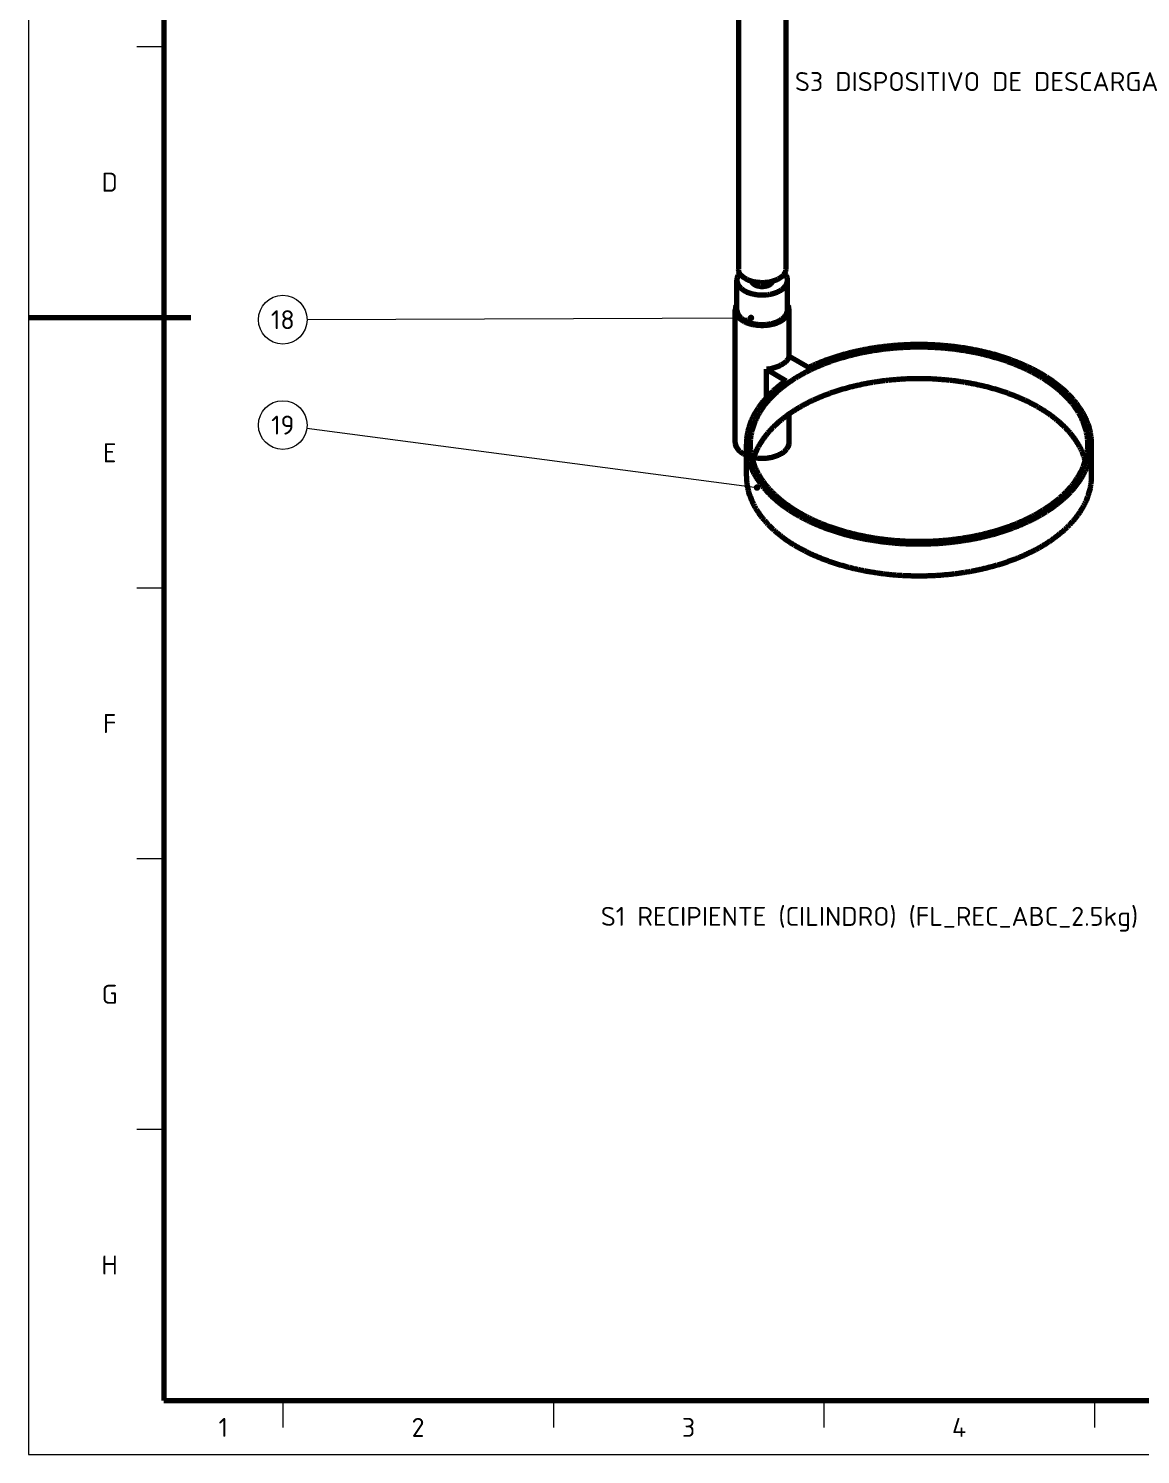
# Model space of a CAD drawing. Header units: millimetres. Extents: x 0 to 594, y 0 to 420.
# Drawn here: x 0 to 205.5, y 0 to 263.4 of the extents above; entities that cross this region are included whole.
import ezdxf
from ezdxf.enums import TextEntityAlignment as Align

# ---------------------------------------------------------------- set-up
doc = ezdxf.new("R2010")
doc.units = ezdxf.units.MM
for name, color, linetype, lineweight in [('01-VISIBLE', 7, 'CONTINUOUS', 70), ('06-TEXTO', 7, 'CONTINUOUS', 25), ('07-RECUADRO', 7, 'CONTINUOUS', 70), ('08-FINA', 5, 'CONTINUOUS', 18)]:
    doc.layers.add(name, color=color, linetype=linetype, lineweight=lineweight)
doc.styles.add('ISO3098', font='isocpeur.ttf')

msp = doc.modelspace()

# ---------------------------------------------------------------- hatches: boundary and pattern name
at = {"layer": '08-FINA'}
h = msp.add_hatch(color=7, dxfattribs=at)
h.dxf.hatch_style = 1
edge = h.paths.add_edge_path()
edge.add_arc((133.53, 209.93), 0.6, 0, 360)
h = msp.add_hatch(color=7, dxfattribs=at)
h.dxf.hatch_style = 1
edge = h.paths.add_edge_path()
edge.add_arc((134.64, 178.59), 0.6, 0, 360)

# ---------------------------------------------------------------- linework, layer by layer
at = {"layer": '01-VISIBLE'}
for p, q in [((131.24, 278.64), (131.24, 218.93)), ((139.94, 278.64), (139.94, 218.93)), ((130.89, 211.42), (130.89, 216.89)), ((140.29, 211.42), (140.29, 216.89)), ((130.62, 186.89), (130.62, 211.42)), ((140.57, 202.75), (140.57, 211.42)), ((140.61, 202.88), (144.25, 200.78)), ((136.37, 200.43), (140.01, 198.33)), ((136.37, 195.18), (136.37, 200.43)), ((140.57, 186.89), (140.57, 192.17)), ((132.69, 180.71), (132.69, 186.59)), ((196.49, 180.71), (196.49, 186.59))]:
    msp.add_line(p, q, dxfattribs=at)
for points in [[(138.67, 217.16), (138.49, 217.06), (138.31, 216.97), (138.13, 216.89), (137.94, 216.82), (137.75, 216.75), (137.55, 216.69), (137.36, 216.64), (137.16, 216.59), (136.97, 216.55), (136.77, 216.52), (136.57, 216.49), (136.37, 216.46), (136.17, 216.44), (135.96, 216.43), (135.76, 216.42), (135.56, 216.42), (135.36, 216.43), (135.16, 216.44), (134.95, 216.45), (134.75, 216.47), (134.55, 216.5), (134.35, 216.53), (134.16, 216.56), (133.96, 216.61), (133.76, 216.66), (133.57, 216.71), (133.38, 216.77), (133.19, 216.84), (133, 216.92), (132.82, 217), (132.64, 217.09), (132.46, 217.19), (132.29, 217.3), (132.12, 217.42), (131.97, 217.55), (131.82, 217.68), (131.68, 217.83), (131.56, 217.99), (131.45, 218.16), (131.37, 218.34), (131.3, 218.54), (131.26, 218.73), (131.24, 218.93)], [(139.94, 218.93), (139.93, 218.73), (139.89, 218.52), (139.81, 218.33), (139.72, 218.14), (139.61, 217.97), (139.48, 217.8), (139.34, 217.65), (139.18, 217.51), (139.02, 217.39), (138.85, 217.27), (138.67, 217.16)], [(131.45, 218.17), (131.32, 218.02), (131.2, 217.85), (131.09, 217.68), (131.01, 217.49), (130.95, 217.3), (130.91, 217.1), (130.89, 216.89)], [(130.89, 216.89), (130.91, 216.69), (130.95, 216.49), (131.01, 216.3), (131.09, 216.11), (131.2, 215.93), (131.32, 215.77), (131.45, 215.61), (131.59, 215.47), (131.75, 215.33), (131.91, 215.21), (132.07, 215.09), (132.25, 214.99), (132.43, 214.89), (132.61, 214.8), (132.79, 214.71), (132.98, 214.64), (133.18, 214.57), (133.37, 214.5), (133.56, 214.45), (133.76, 214.39), (133.96, 214.35), (134.16, 214.31), (134.36, 214.27), (134.56, 214.25), (134.77, 214.22), (134.97, 214.2), (135.17, 214.19), (135.38, 214.18), (135.58, 214.18), (135.78, 214.18), (135.99, 214.19), (136.19, 214.2), (136.4, 214.22), (136.6, 214.24), (136.8, 214.27), (137, 214.3), (137.2, 214.34), (137.4, 214.39), (137.6, 214.44), (137.79, 214.5), (137.99, 214.56), (138.18, 214.63), (138.37, 214.7), (138.56, 214.79), (138.74, 214.88), (138.92, 214.97)], [(133.62, 216.7), (133.71, 216.5), (133.84, 216.34), (134, 216.2), (134.17, 216.08), (134.36, 215.98), (134.55, 215.91), (134.76, 215.84), (134.96, 215.8), (135.17, 215.76), (135.38, 215.74), (135.59, 215.74), (135.8, 215.74), (136.01, 215.76), (136.22, 215.8), (136.42, 215.84), (136.62, 215.9), (136.82, 215.98), (137.01, 216.08)], [(137.01, 216.08), (137.13, 216.15), (137.24, 216.24), (137.34, 216.33), (137.44, 216.44), (137.51, 216.56), (137.56, 216.7)], [(138.92, 214.97), (139.09, 215.08), (139.26, 215.2), (139.43, 215.32), (139.58, 215.46), (139.73, 215.6), (139.86, 215.76), (139.98, 215.93), (140.09, 216.1), (140.18, 216.29), (140.24, 216.49), (140.28, 216.69), (140.29, 216.89)], [(140.29, 216.89), (140.28, 217.1), (140.24, 217.3), (140.18, 217.49), (140.09, 217.68), (139.99, 217.85), (139.87, 218.02), (139.74, 218.17)], [(130.89, 212.36), (130.81, 212.22), (130.75, 212.07), (130.69, 211.91), (130.65, 211.75), (130.63, 211.59), (130.62, 211.42)], [(130.62, 211.42), (130.63, 211.22), (130.67, 211.02), (130.73, 210.83), (130.81, 210.64), (130.9, 210.46), (131.02, 210.3), (131.14, 210.14), (131.28, 209.99), (131.43, 209.85), (131.59, 209.72), (131.75, 209.6), (131.92, 209.49), (132.09, 209.38), (132.27, 209.29), (132.45, 209.2), (132.64, 209.11), (132.82, 209.04), (133.01, 208.97), (133.21, 208.9), (133.4, 208.84), (133.6, 208.79), (133.79, 208.74), (133.99, 208.7), (134.19, 208.67), (134.39, 208.64), (134.59, 208.61), (134.79, 208.59), (134.99, 208.57), (135.2, 208.56), (135.4, 208.55), (135.6, 208.55), (135.8, 208.55), (136.01, 208.56), (136.21, 208.57), (136.41, 208.59), (136.61, 208.61), (136.81, 208.64), (137.01, 208.67), (137.21, 208.71), (137.41, 208.75), (137.61, 208.8), (137.8, 208.85), (138, 208.91), (138.19, 208.97), (138.38, 209.04), (138.57, 209.12), (138.75, 209.2), (138.93, 209.29), (139.11, 209.39)], [(130.89, 211.42), (130.91, 211.22), (130.95, 211.02), (131.01, 210.83), (131.09, 210.64), (131.2, 210.46), (131.32, 210.3), (131.45, 210.14), (131.59, 210), (131.75, 209.86), (131.91, 209.74), (132.07, 209.62), (132.25, 209.52), (132.43, 209.42), (132.61, 209.33), (132.79, 209.24), (132.98, 209.17), (133.18, 209.1), (133.37, 209.03), (133.56, 208.97), (133.76, 208.92), (133.96, 208.88), (134.16, 208.84), (134.36, 208.8), (134.56, 208.77), (134.77, 208.75), (134.97, 208.73), (135.17, 208.72), (135.38, 208.71), (135.58, 208.71), (135.78, 208.71), (135.99, 208.72), (136.19, 208.73), (136.4, 208.75), (136.6, 208.77), (136.8, 208.8), (137, 208.83), (137.2, 208.87), (137.4, 208.92), (137.6, 208.97), (137.79, 209.02), (137.99, 209.09), (138.18, 209.16), (138.37, 209.23), (138.56, 209.32), (138.74, 209.41), (138.92, 209.5)], [(138.92, 209.5), (139.09, 209.61), (139.26, 209.73), (139.43, 209.85), (139.58, 209.99), (139.73, 210.13), (139.86, 210.29), (139.98, 210.45), (140.09, 210.63), (140.18, 210.82), (140.24, 211.01), (140.28, 211.22), (140.29, 211.42)], [(139.11, 209.39), (139.28, 209.5), (139.45, 209.61), (139.61, 209.73), (139.77, 209.86), (139.91, 210), (140.05, 210.14), (140.17, 210.3), (140.29, 210.47), (140.38, 210.65), (140.46, 210.83), (140.52, 211.02), (140.56, 211.22), (140.57, 211.42)], [(140.57, 211.42), (140.56, 211.59), (140.54, 211.75), (140.5, 211.91), (140.44, 212.07), (140.37, 212.22), (140.29, 212.36)], [(133.44, 186.59), (133.44, 186.79), (133.44, 186.99), (133.45, 187.19), (133.47, 187.39), (133.48, 187.59), (133.5, 187.79), (133.53, 187.99), (133.56, 188.19), (133.59, 188.39), (133.63, 188.58), (133.67, 188.78), (133.71, 188.97), (133.76, 189.17), (133.81, 189.36), (133.86, 189.56), (133.92, 189.75), (133.98, 189.94), (134.04, 190.13), (134.11, 190.32), (134.18, 190.51), (134.26, 190.69), (134.33, 190.88), (134.41, 191.06), (134.5, 191.24), (134.58, 191.42), (134.67, 191.6), (134.76, 191.78), (134.86, 191.96), (134.95, 192.14), (135.05, 192.31), (135.15, 192.48), (135.26, 192.65), (135.37, 192.82), (135.47, 192.99), (135.59, 193.16), (135.7, 193.32), (135.82, 193.49), (135.93, 193.65), (136.05, 193.81), (136.18, 193.97), (136.3, 194.12), (136.43, 194.28), (136.55, 194.43), (136.68, 194.59), (136.82, 194.74), (136.95, 194.89), (137.08, 195.04), (137.22, 195.18), (137.36, 195.33), (137.5, 195.47), (137.64, 195.61), (137.78, 195.75), (137.93, 195.89), (138.07, 196.03), (138.22, 196.17), (138.37, 196.3), (138.52, 196.44), (138.67, 196.57), (138.82, 196.7), (138.97, 196.83), (139.13, 196.96), (139.28, 197.08), (139.44, 197.21), (139.6, 197.33), (139.76, 197.45), (139.92, 197.57), (140.08, 197.69), (140.24, 197.81), (140.4, 197.93), (140.57, 198.04), (140.73, 198.16), (140.9, 198.27), (141.06, 198.38), (141.23, 198.49), (141.4, 198.6), (141.57, 198.71), (141.74, 198.82), (141.91, 198.92), (142.08, 199.02), (142.25, 199.13), (142.42, 199.23), (142.6, 199.33), (142.77, 199.43), (142.95, 199.53), (143.12, 199.62), (143.3, 199.72), (143.47, 199.82), (143.65, 199.91), (143.83, 200), (144.01, 200.09), (144.19, 200.18), (144.37, 200.27), (144.55, 200.36), (144.73, 200.45), (144.91, 200.53), (145.09, 200.62), (145.27, 200.7), (145.45, 200.78), (145.64, 200.87), (145.82, 200.95), (146.01, 201.03), (146.19, 201.1), (146.37, 201.18), (146.56, 201.26), (146.75, 201.33), (146.93, 201.41), (147.12, 201.48), (147.3, 201.55), (147.49, 201.63), (147.68, 201.7), (147.87, 201.77), (148.06, 201.83), (148.24, 201.9), (148.43, 201.97), (148.62, 202.03), (148.81, 202.1), (149, 202.16), (149.19, 202.23), (149.38, 202.29), (149.57, 202.35), (149.77, 202.41), (149.96, 202.47), (150.15, 202.53), (150.34, 202.58), (150.53, 202.64), (150.73, 202.7), (150.92, 202.75), (151.11, 202.81), (151.3, 202.86), (151.5, 202.91), (151.69, 202.96), (151.89, 203.01), (152.08, 203.06), (152.27, 203.11), (152.47, 203.16), (152.66, 203.21), (152.86, 203.25), (153.05, 203.3), (153.25, 203.34), (153.45, 203.39), (153.64, 203.43), (153.84, 203.47), (154.03, 203.51), (154.23, 203.55), (154.43, 203.59), (154.62, 203.63), (154.82, 203.67), (155.02, 203.71), (155.21, 203.74), (155.41, 203.78), (155.61, 203.81), (155.81, 203.85), (156, 203.88), (156.2, 203.91), (156.4, 203.94), (156.6, 203.97), (156.8, 204), (156.99, 204.03), (157.19, 204.06), (157.39, 204.09), (157.59, 204.12), (157.79, 204.14), (157.99, 204.17), (158.19, 204.19), (158.39, 204.22), (158.58, 204.24), (158.78, 204.26), (158.98, 204.28), (159.18, 204.3), (159.38, 204.32), (159.58, 204.34), (159.78, 204.36), (159.98, 204.38), (160.18, 204.39), (160.38, 204.41), (160.58, 204.43), (160.78, 204.44), (160.98, 204.45), (161.18, 204.47), (161.38, 204.48), (161.58, 204.49), (161.78, 204.5), (161.98, 204.51), (162.18, 204.52), (162.38, 204.53), (162.58, 204.54), (162.78, 204.54), (162.98, 204.55), (163.18, 204.56), (163.38, 204.56), (163.58, 204.57), (163.78, 204.57), (163.98, 204.57), (164.18, 204.57), (164.38, 204.57), (164.59, 204.58), (164.79, 204.57), (164.99, 204.57), (165.19, 204.57), (165.39, 204.57), (165.59, 204.57), (165.79, 204.56), (165.99, 204.56), (166.19, 204.55), (166.39, 204.54), (166.59, 204.54), (166.79, 204.53), (166.99, 204.52), (167.19, 204.51), (167.39, 204.5), (167.59, 204.49), (167.79, 204.48), (167.99, 204.47), (168.19, 204.45), (168.39, 204.44), (168.59, 204.43), (168.79, 204.41), (168.99, 204.39), (169.19, 204.38), (169.39, 204.36), (169.59, 204.34), (169.79, 204.32), (169.99, 204.3), (170.19, 204.28), (170.39, 204.26), (170.59, 204.24), (170.78, 204.22), (170.98, 204.19), (171.18, 204.17), (171.38, 204.14), (171.58, 204.12), (171.78, 204.09), (171.98, 204.06), (172.18, 204.03), (172.37, 204), (172.57, 203.97), (172.77, 203.94), (172.97, 203.91), (173.17, 203.88), (173.36, 203.85), (173.56, 203.81), (173.76, 203.78), (173.96, 203.74), (174.15, 203.71), (174.35, 203.67), (174.55, 203.63), (174.74, 203.59), (174.94, 203.55), (175.14, 203.51), (175.33, 203.47), (175.53, 203.43), (175.72, 203.39), (175.92, 203.34), (176.12, 203.3), (176.31, 203.25), (176.51, 203.21), (176.7, 203.16), (176.9, 203.11), (177.09, 203.06), (177.28, 203.01), (177.48, 202.96), (177.67, 202.91), (177.87, 202.86), (178.06, 202.81), (178.25, 202.75), (178.44, 202.7), (178.64, 202.64), (178.83, 202.58), (179.02, 202.53), (179.21, 202.47), (179.4, 202.41), (179.6, 202.35), (179.79, 202.29), (179.98, 202.23), (180.17, 202.16), (180.36, 202.1), (180.55, 202.03), (180.74, 201.97), (180.93, 201.9), (181.11, 201.83), (181.3, 201.77), (181.49, 201.7), (181.68, 201.63), (181.87, 201.55), (182.05, 201.48), (182.24, 201.41), (182.42, 201.33), (182.61, 201.26), (182.8, 201.18), (182.98, 201.1), (183.16, 201.03), (183.35, 200.95), (183.53, 200.87), (183.72, 200.78), (183.9, 200.7), (184.08, 200.62), (184.26, 200.53), (184.44, 200.45), (184.62, 200.36), (184.8, 200.27), (184.98, 200.18), (185.16, 200.09), (185.34, 200), (185.52, 199.91), (185.7, 199.82), (185.87, 199.72), (186.05, 199.62), (186.22, 199.53), (186.4, 199.43), (186.57, 199.33), (186.75, 199.23), (186.92, 199.13), (187.09, 199.02), (187.26, 198.92), (187.43, 198.82), (187.6, 198.71), (187.77, 198.6), (187.94, 198.49), (188.11, 198.38), (188.27, 198.27), (188.44, 198.16), (188.6, 198.04), (188.77, 197.93), (188.93, 197.81), (189.09, 197.69), (189.25, 197.57), (189.41, 197.45), (189.57, 197.33), (189.73, 197.21), (189.89, 197.08), (190.04, 196.96), (190.2, 196.83), (190.35, 196.7), (190.5, 196.57), (190.65, 196.44), (190.8, 196.3), (190.95, 196.17), (191.1, 196.03), (191.24, 195.89), (191.39, 195.75), (191.53, 195.61), (191.67, 195.47), (191.81, 195.33), (191.95, 195.18), (192.09, 195.04), (192.22, 194.89), (192.35, 194.74), (192.49, 194.59), (192.62, 194.43), (192.74, 194.28), (192.87, 194.12), (192.99, 193.97), (193.12, 193.81), (193.24, 193.65), (193.35, 193.49), (193.47, 193.32), (193.58, 193.16), (193.7, 192.99), (193.8, 192.82), (193.91, 192.65), (194.02, 192.48), (194.12, 192.31), (194.22, 192.14), (194.31, 191.96), (194.41, 191.78), (194.5, 191.6), (194.59, 191.42), (194.67, 191.24), (194.76, 191.06), (194.84, 190.88), (194.91, 190.69), (194.99, 190.51), (195.06, 190.32), (195.13, 190.13), (195.19, 189.94), (195.25, 189.75), (195.31, 189.56), (195.36, 189.36), (195.41, 189.17), (195.46, 188.97), (195.5, 188.78), (195.54, 188.58), (195.58, 188.39), (195.61, 188.19), (195.64, 187.99), (195.67, 187.79), (195.69, 187.59), (195.7, 187.39), (195.72, 187.19), (195.73, 186.99), (195.73, 186.79), (195.74, 186.59)], [(140.61, 202.88), (140.54, 202.69), (140.46, 202.5), (140.36, 202.32), (140.24, 202.15), (140.11, 201.99), (139.96, 201.84), (139.81, 201.7), (139.65, 201.57), (139.48, 201.45), (139.31, 201.33), (139.13, 201.23), (138.95, 201.13), (138.76, 201.04), (138.57, 200.96), (138.38, 200.88), (138.19, 200.81), (137.99, 200.75), (137.79, 200.69), (137.59, 200.64), (137.39, 200.59), (137.19, 200.55), (136.98, 200.51), (136.78, 200.48), (136.57, 200.45), (136.37, 200.43)], [(196.49, 186.59), (196.48, 186.79), (196.48, 186.99), (196.47, 187.19), (196.45, 187.39), (196.44, 187.59), (196.42, 187.79), (196.39, 187.99), (196.36, 188.19), (196.33, 188.39), (196.3, 188.58), (196.26, 188.78), (196.22, 188.98), (196.17, 189.17), (196.12, 189.37), (196.07, 189.56), (196.01, 189.75), (195.95, 189.94), (195.89, 190.13), (195.82, 190.32), (195.75, 190.51), (195.68, 190.7), (195.61, 190.89), (195.53, 191.07), (195.45, 191.25), (195.36, 191.43), (195.27, 191.62), (195.18, 191.79), (195.09, 191.97), (195, 192.15), (194.9, 192.32), (194.8, 192.5), (194.7, 192.67), (194.59, 192.84), (194.48, 193.01), (194.37, 193.18), (194.26, 193.34), (194.15, 193.51), (194.03, 193.67), (193.91, 193.84), (193.79, 194), (193.67, 194.15), (193.55, 194.31), (193.42, 194.47), (193.29, 194.62), (193.16, 194.77), (193.03, 194.93), (192.9, 195.08), (192.76, 195.22), (192.63, 195.37), (192.49, 195.52), (192.35, 195.66), (192.21, 195.8), (192.06, 195.94), (191.92, 196.08), (191.78, 196.22), (191.63, 196.36), (191.48, 196.49), (191.33, 196.63), (191.18, 196.76), (191.03, 196.89), (190.88, 197.02), (190.72, 197.15), (190.57, 197.28), (190.41, 197.4), (190.25, 197.53), (190.09, 197.65), (189.93, 197.77), (189.77, 197.89), (189.61, 198.01), (189.45, 198.13), (189.29, 198.24), (189.12, 198.36), (188.96, 198.47), (188.79, 198.59), (188.63, 198.7), (188.46, 198.81), (188.29, 198.92), (188.12, 199.02), (187.95, 199.13), (187.78, 199.24), (187.61, 199.34), (187.44, 199.44), (187.26, 199.54), (187.09, 199.64), (186.91, 199.74), (186.74, 199.84), (186.56, 199.94), (186.39, 200.03), (186.21, 200.13), (186.03, 200.22), (185.86, 200.32), (185.68, 200.41), (185.5, 200.5), (185.32, 200.59), (185.14, 200.68), (184.96, 200.76), (184.78, 200.85), (184.6, 200.93), (184.41, 201.02), (184.23, 201.1), (184.05, 201.18), (183.86, 201.26), (183.68, 201.34), (183.5, 201.42), (183.31, 201.5), (183.13, 201.58), (182.94, 201.65), (182.75, 201.73), (182.57, 201.8), (182.38, 201.88), (182.19, 201.95), (182.01, 202.02), (181.82, 202.09), (181.63, 202.16), (181.44, 202.23), (181.25, 202.29), (181.06, 202.36), (180.87, 202.43), (180.68, 202.49), (180.49, 202.55), (180.3, 202.62), (180.11, 202.68), (179.92, 202.74), (179.73, 202.8), (179.54, 202.86), (179.35, 202.92), (179.16, 202.97), (178.96, 203.03), (178.77, 203.09), (178.58, 203.14), (178.38, 203.2), (178.19, 203.25), (178, 203.3), (177.8, 203.35), (177.61, 203.4), (177.41, 203.45), (177.22, 203.5), (177.03, 203.55), (176.83, 203.6), (176.64, 203.64), (176.44, 203.69), (176.24, 203.73), (176.05, 203.78), (175.85, 203.82), (175.66, 203.86), (175.46, 203.9), (175.26, 203.95), (175.07, 203.99), (174.87, 204.02), (174.67, 204.06), (174.48, 204.1), (174.28, 204.14), (174.08, 204.17), (173.89, 204.21), (173.69, 204.24), (173.49, 204.28), (173.29, 204.31), (173.09, 204.34), (172.9, 204.37), (172.7, 204.4), (172.5, 204.43), (172.3, 204.46), (172.1, 204.49), (171.9, 204.52), (171.71, 204.54), (171.51, 204.57), (171.31, 204.59), (171.11, 204.62), (170.91, 204.64), (170.71, 204.67), (170.51, 204.69), (170.31, 204.71), (170.11, 204.73), (169.91, 204.75), (169.71, 204.77), (169.51, 204.79), (169.31, 204.8), (169.11, 204.82), (168.91, 204.84), (168.71, 204.85), (168.51, 204.87), (168.31, 204.88), (168.11, 204.9), (167.91, 204.91), (167.71, 204.92), (167.51, 204.93), (167.31, 204.94), (167.11, 204.95), (166.91, 204.96), (166.71, 204.97), (166.51, 204.97), (166.31, 204.98), (166.11, 204.99), (165.91, 204.99), (165.71, 205), (165.51, 205), (165.31, 205), (165.11, 205.01), (164.91, 205.01), (164.71, 205.01), (164.51, 205.01), (164.31, 205.01), (164.1, 205.01), (163.9, 205), (163.7, 205), (163.5, 205), (163.3, 204.99), (163.1, 204.99), (162.9, 204.98), (162.7, 204.98), (162.5, 204.97), (162.3, 204.96), (162.1, 204.95), (161.9, 204.94), (161.7, 204.93), (161.5, 204.92), (161.3, 204.91), (161.1, 204.9), (160.9, 204.88), (160.7, 204.87), (160.5, 204.86), (160.3, 204.84), (160.1, 204.83), (159.9, 204.81), (159.7, 204.79), (159.5, 204.77), (159.3, 204.75), (159.1, 204.73), (158.9, 204.71), (158.7, 204.69), (158.5, 204.67), (158.3, 204.65), (158.1, 204.62), (157.9, 204.6), (157.71, 204.57), (157.51, 204.55), (157.31, 204.52), (157.11, 204.5), (156.91, 204.47), (156.71, 204.44), (156.51, 204.41), (156.32, 204.38), (156.12, 204.35), (155.92, 204.32), (155.72, 204.28), (155.52, 204.25), (155.33, 204.22), (155.13, 204.18), (154.93, 204.14), (154.73, 204.11), (154.54, 204.07), (154.34, 204.03), (154.14, 203.99), (153.95, 203.95), (153.75, 203.91), (153.55, 203.87), (153.36, 203.83), (153.16, 203.79), (152.97, 203.74), (152.77, 203.7), (152.58, 203.65), (152.38, 203.61), (152.19, 203.56), (151.99, 203.51), (151.8, 203.46), (151.6, 203.41), (151.41, 203.36), (151.21, 203.31), (151.02, 203.26), (150.83, 203.21), (150.63, 203.15), (150.44, 203.1), (150.25, 203.04), (150.06, 202.99), (149.86, 202.93), (149.67, 202.87), (149.48, 202.81), (149.29, 202.75), (149.1, 202.69), (148.91, 202.63), (148.72, 202.57), (148.53, 202.5), (148.34, 202.44), (148.15, 202.37), (147.96, 202.31), (147.77, 202.24), (147.58, 202.17), (147.39, 202.1), (147.2, 202.03), (147.02, 201.96), (146.83, 201.89), (146.64, 201.82), (146.45, 201.74), (146.27, 201.67), (146.08, 201.59), (145.9, 201.52), (145.71, 201.44), (145.53, 201.36), (145.34, 201.28), (145.16, 201.2), (144.98, 201.12), (144.79, 201.04), (144.61, 200.95), (144.43, 200.87), (144.25, 200.78)], [(140.01, 198.33), (139.84, 198.21), (139.68, 198.1), (139.51, 197.98), (139.35, 197.86), (139.19, 197.73), (139.03, 197.61), (138.87, 197.49), (138.71, 197.36), (138.55, 197.23), (138.39, 197.1), (138.24, 196.97), (138.08, 196.84), (137.93, 196.71), (137.78, 196.58), (137.63, 196.44), (137.48, 196.3), (137.33, 196.16), (137.19, 196.02), (137.04, 195.88), (136.9, 195.74), (136.76, 195.59), (136.62, 195.45), (136.48, 195.3), (136.34, 195.15), (136.2, 195), (136.07, 194.85), (135.94, 194.69), (135.81, 194.54), (135.68, 194.38), (135.55, 194.22), (135.43, 194.06), (135.31, 193.9), (135.19, 193.74), (135.07, 193.57), (134.95, 193.41), (134.84, 193.24), (134.73, 193.07), (134.62, 192.9), (134.51, 192.73), (134.4, 192.56), (134.3, 192.38), (134.2, 192.2), (134.11, 192.03), (134.01, 191.85), (133.92, 191.67), (133.83, 191.48), (133.75, 191.3), (133.66, 191.11), (133.58, 190.93), (133.51, 190.74), (133.43, 190.55), (133.36, 190.36), (133.29, 190.17), (133.23, 189.98), (133.17, 189.79), (133.11, 189.59), (133.06, 189.4), (133.01, 189.2), (132.96, 189), (132.92, 188.8), (132.88, 188.61), (132.84, 188.41), (132.81, 188.21), (132.78, 188.01), (132.75, 187.8), (132.73, 187.6), (132.72, 187.4), (132.7, 187.2), (132.69, 187), (132.69, 186.79), (132.69, 186.59)], [(195.32, 183.65), (195.26, 183.84), (195.2, 184.03), (195.14, 184.22), (195.07, 184.41), (195, 184.6), (194.93, 184.79), (194.85, 184.97), (194.77, 185.15), (194.69, 185.34), (194.6, 185.52), (194.51, 185.7), (194.42, 185.88), (194.33, 186.05), (194.23, 186.23), (194.14, 186.4), (194.03, 186.57), (193.93, 186.74), (193.82, 186.91), (193.72, 187.08), (193.6, 187.25), (193.49, 187.41), (193.38, 187.58), (193.26, 187.74), (193.14, 187.9), (193.02, 188.06), (192.89, 188.22), (192.77, 188.37), (192.64, 188.53), (192.51, 188.68), (192.38, 188.83), (192.25, 188.98), (192.11, 189.13), (191.98, 189.27), (191.84, 189.42), (191.7, 189.56), (191.56, 189.71), (191.42, 189.85), (191.27, 189.99), (191.13, 190.12), (190.98, 190.26), (190.84, 190.39), (190.69, 190.53), (190.54, 190.66), (190.38, 190.79), (190.23, 190.92), (190.08, 191.05), (189.92, 191.17), (189.77, 191.3), (189.61, 191.42), (189.45, 191.54), (189.29, 191.67), (189.13, 191.78), (188.97, 191.9), (188.81, 192.02), (188.64, 192.14), (188.48, 192.25), (188.31, 192.36), (188.15, 192.47), (187.98, 192.58), (187.81, 192.69), (187.65, 192.8), (187.48, 192.91), (187.31, 193.01), (187.14, 193.12), (186.96, 193.22), (186.79, 193.32), (186.62, 193.42), (186.45, 193.52), (186.27, 193.62), (186.1, 193.72), (185.92, 193.82), (185.75, 193.91), (185.57, 194), (185.39, 194.1), (185.21, 194.19), (185.03, 194.28), (184.86, 194.37), (184.68, 194.46), (184.5, 194.54), (184.32, 194.63), (184.13, 194.71), (183.95, 194.8), (183.77, 194.88), (183.59, 194.96), (183.41, 195.04), (183.22, 195.12), (183.04, 195.2), (182.85, 195.28), (182.67, 195.36), (182.48, 195.43), (182.3, 195.51), (182.11, 195.58), (181.93, 195.65), (181.74, 195.72), (181.55, 195.79), (181.36, 195.86), (181.18, 195.93), (180.99, 196), (180.8, 196.07), (180.61, 196.13), (180.42, 196.2), (180.23, 196.26), (180.04, 196.33), (179.85, 196.39), (179.66, 196.45), (179.47, 196.51), (179.28, 196.57), (179.09, 196.63), (178.9, 196.69), (178.71, 196.74), (178.51, 196.8), (178.32, 196.85), (178.13, 196.91), (177.94, 196.96), (177.74, 197.01), (177.55, 197.06), (177.36, 197.12), (177.16, 197.17), (176.97, 197.21), (176.77, 197.26), (176.58, 197.31), (176.39, 197.36), (176.19, 197.4), (176, 197.45), (175.8, 197.49), (175.6, 197.53), (175.41, 197.58), (175.21, 197.62), (175.02, 197.66), (174.82, 197.7), (174.63, 197.74), (174.43, 197.77), (174.23, 197.81), (174.04, 197.85), (173.84, 197.88), (173.64, 197.92), (173.45, 197.95), (173.25, 197.99), (173.05, 198.02), (172.85, 198.05), (172.66, 198.08), (172.46, 198.11), (172.26, 198.14), (172.06, 198.17), (171.86, 198.2), (171.67, 198.23), (171.47, 198.25), (171.27, 198.28), (171.07, 198.3), (170.87, 198.33), (170.67, 198.35), (170.47, 198.37), (170.28, 198.39), (170.08, 198.41), (169.88, 198.43), (169.68, 198.45), (169.48, 198.47), (169.28, 198.49), (169.08, 198.51), (168.88, 198.52), (168.68, 198.54), (168.48, 198.56), (168.28, 198.57), (168.08, 198.58), (167.88, 198.6), (167.68, 198.61), (167.48, 198.62), (167.28, 198.63), (167.08, 198.64), (166.88, 198.65), (166.68, 198.66), (166.48, 198.66), (166.29, 198.67), (166.09, 198.68), (165.89, 198.68), (165.69, 198.69), (165.49, 198.69), (165.29, 198.69), (165.09, 198.69), (164.89, 198.7), (164.69, 198.7), (164.48, 198.7), (164.28, 198.7), (164.08, 198.69), (163.88, 198.69), (163.68, 198.69), (163.48, 198.69), (163.28, 198.68), (163.08, 198.68), (162.88, 198.67), (162.69, 198.66), (162.49, 198.66), (162.29, 198.65), (162.09, 198.64), (161.89, 198.63), (161.69, 198.62), (161.49, 198.61), (161.29, 198.6), (161.09, 198.58), (160.89, 198.57), (160.69, 198.56), (160.49, 198.54), (160.29, 198.52), (160.09, 198.51), (159.89, 198.49), (159.69, 198.47), (159.49, 198.45), (159.29, 198.43), (159.09, 198.41), (158.89, 198.39), (158.7, 198.37), (158.5, 198.35), (158.3, 198.33), (158.1, 198.3), (157.9, 198.28), (157.7, 198.25), (157.5, 198.23), (157.31, 198.2), (157.11, 198.17), (156.91, 198.14), (156.71, 198.11), (156.51, 198.08), (156.32, 198.05), (156.12, 198.02), (155.92, 197.99), (155.72, 197.95), (155.53, 197.92), (155.33, 197.88), (155.13, 197.85), (154.94, 197.81), (154.74, 197.77), (154.54, 197.74), (154.35, 197.7), (154.15, 197.66), (153.96, 197.62), (153.76, 197.58), (153.57, 197.53), (153.37, 197.49), (153.17, 197.45), (152.98, 197.4), (152.78, 197.36), (152.59, 197.31), (152.4, 197.26), (152.2, 197.21), (152.01, 197.17), (151.81, 197.12), (151.62, 197.06), (151.43, 197.01), (151.23, 196.96), (151.04, 196.91), (150.85, 196.85), (150.66, 196.8), (150.46, 196.74), (150.27, 196.69), (150.08, 196.63), (149.89, 196.57), (149.7, 196.51), (149.51, 196.45), (149.32, 196.39), (149.13, 196.33), (148.94, 196.26), (148.75, 196.2), (148.56, 196.13), (148.37, 196.07), (148.18, 196), (147.99, 195.93), (147.81, 195.86), (147.62, 195.79), (147.43, 195.72), (147.24, 195.65), (147.06, 195.58), (146.87, 195.51), (146.69, 195.43), (146.5, 195.36), (146.32, 195.28), (146.13, 195.2), (145.95, 195.12), (145.76, 195.04), (145.58, 194.96), (145.4, 194.88), (145.22, 194.8), (145.04, 194.71), (144.85, 194.63), (144.67, 194.54), (144.49, 194.46), (144.31, 194.37), (144.14, 194.28), (143.96, 194.19), (143.78, 194.1), (143.6, 194), (143.42, 193.91), (143.25, 193.82), (143.07, 193.72), (142.9, 193.62), (142.72, 193.52), (142.55, 193.42), (142.38, 193.32), (142.21, 193.22), (142.03, 193.12), (141.86, 193.01), (141.69, 192.91), (141.52, 192.8), (141.36, 192.69), (141.19, 192.58), (141.02, 192.47), (140.86, 192.36), (140.69, 192.25), (140.53, 192.14), (140.36, 192.02), (140.2, 191.9), (140.04, 191.78), (139.88, 191.67), (139.72, 191.54), (139.56, 191.42), (139.4, 191.3), (139.25, 191.17), (139.09, 191.05), (138.94, 190.92), (138.79, 190.79), (138.63, 190.66), (138.48, 190.53), (138.33, 190.39), (138.19, 190.26), (138.04, 190.12), (137.9, 189.99), (137.75, 189.85), (137.61, 189.71), (137.47, 189.56), (137.33, 189.42), (137.19, 189.27), (137.06, 189.13), (136.92, 188.98), (136.79, 188.83), (136.66, 188.68), (136.53, 188.53), (136.4, 188.37), (136.28, 188.22), (136.15, 188.06), (136.03, 187.9), (135.91, 187.74), (135.79, 187.58), (135.68, 187.41), (135.57, 187.25), (135.45, 187.08), (135.35, 186.91), (135.24, 186.74), (135.14, 186.57), (135.03, 186.4), (134.94, 186.23), (134.84, 186.05), (134.75, 185.88), (134.66, 185.7), (134.57, 185.52), (134.48, 185.34), (134.4, 185.15), (134.32, 184.97), (134.24, 184.79), (134.17, 184.6), (134.1, 184.41), (134.03, 184.22), (133.97, 184.03), (133.91, 183.84), (133.85, 183.65)], [(130.62, 186.89), (130.63, 186.68), (130.67, 186.48), (130.73, 186.28), (130.81, 186.09), (130.91, 185.91), (131.03, 185.74), (131.16, 185.58), (131.3, 185.43), (131.45, 185.29), (131.61, 185.16), (131.78, 185.04), (131.95, 184.93), (132.13, 184.83), (132.31, 184.73), (132.5, 184.64), (132.69, 184.56)], [(132.69, 186.59), (132.69, 186.39), (132.69, 186.19), (132.7, 185.99), (132.72, 185.79), (132.73, 185.59), (132.75, 185.39), (132.78, 185.19), (132.81, 184.99), (132.84, 184.8), (132.87, 184.6), (132.91, 184.4), (132.95, 184.21), (133, 184.01), (133.05, 183.82), (133.1, 183.63), (133.16, 183.43), (133.22, 183.24), (133.28, 183.05), (133.35, 182.86), (133.41, 182.67), (133.49, 182.49), (133.56, 182.3), (133.64, 182.12), (133.72, 181.94), (133.8, 181.75), (133.89, 181.57), (133.98, 181.39), (134.07, 181.22), (134.17, 181.04), (134.27, 180.86), (134.37, 180.69), (134.47, 180.52), (134.57, 180.35), (134.68, 180.18), (134.79, 180.01), (134.9, 179.85), (135.02, 179.68), (135.13, 179.52), (135.25, 179.36), (135.37, 179.2), (135.49, 179.04), (135.62, 178.88), (135.74, 178.72), (135.87, 178.57), (136, 178.42), (136.13, 178.27), (136.26, 178.12), (136.4, 177.97), (136.53, 177.82), (136.67, 177.68), (136.81, 177.53), (136.95, 177.39), (137.09, 177.25), (137.24, 177.11), (137.38, 176.97), (137.53, 176.83), (137.68, 176.7), (137.83, 176.57), (137.98, 176.43), (138.13, 176.3), (138.28, 176.17), (138.43, 176.04), (138.59, 175.92), (138.74, 175.79), (138.9, 175.67), (139.06, 175.54), (139.22, 175.42), (139.38, 175.3), (139.54, 175.18), (139.7, 175.07), (139.87, 174.95), (140.03, 174.83), (140.19, 174.72), (140.36, 174.61), (140.53, 174.5), (140.69, 174.39), (140.86, 174.28), (141.03, 174.17), (141.2, 174.06), (141.37, 173.96), (141.54, 173.85), (141.71, 173.75), (141.89, 173.65), (142.06, 173.55), (142.23, 173.45), (142.41, 173.35), (142.58, 173.26), (142.76, 173.16), (142.93, 173.06), (143.11, 172.97), (143.29, 172.88), (143.47, 172.79), (143.65, 172.7), (143.82, 172.61), (144, 172.52), (144.18, 172.43), (144.37, 172.35), (144.55, 172.26), (144.73, 172.18), (144.91, 172.09), (145.09, 172.01), (145.28, 171.93), (145.46, 171.85), (145.64, 171.77), (145.83, 171.69), (146.01, 171.62), (146.2, 171.54), (146.38, 171.47), (146.57, 171.39), (146.76, 171.32), (146.94, 171.25), (147.13, 171.17), (147.32, 171.1), (147.51, 171.04), (147.69, 170.97), (147.88, 170.9), (148.07, 170.83), (148.26, 170.77), (148.45, 170.7), (148.64, 170.64), (148.83, 170.58), (149.02, 170.51), (149.21, 170.45), (149.4, 170.39), (149.59, 170.33), (149.79, 170.28), (149.98, 170.22), (150.17, 170.16), (150.36, 170.11), (150.55, 170.05), (150.75, 170), (150.94, 169.94), (151.13, 169.89), (151.33, 169.84), (151.52, 169.79), (151.71, 169.74), (151.91, 169.69), (152.1, 169.64), (152.3, 169.59), (152.49, 169.55), (152.69, 169.5), (152.88, 169.46), (153.08, 169.41), (153.27, 169.37), (153.47, 169.33), (153.67, 169.29), (153.86, 169.25), (154.06, 169.21), (154.25, 169.17), (154.45, 169.13), (154.65, 169.09), (154.84, 169.05), (155.04, 169.02), (155.24, 168.98), (155.44, 168.95), (155.63, 168.91), (155.83, 168.88), (156.03, 168.85), (156.23, 168.82), (156.42, 168.79), (156.62, 168.76), (156.82, 168.73), (157.02, 168.7), (157.22, 168.67), (157.41, 168.64), (157.61, 168.62), (157.81, 168.59), (158.01, 168.57), (158.21, 168.54), (158.41, 168.52), (158.61, 168.5), (158.81, 168.48), (159.01, 168.46), (159.2, 168.44), (159.4, 168.42), (159.6, 168.4), (159.8, 168.38), (160, 168.36), (160.2, 168.35), (160.4, 168.33), (160.6, 168.32), (160.8, 168.3), (161, 168.29), (161.2, 168.28), (161.4, 168.27), (161.6, 168.25), (161.8, 168.24), (162, 168.23), (162.2, 168.22), (162.4, 168.22), (162.6, 168.21), (162.8, 168.2), (163, 168.2), (163.2, 168.19), (163.4, 168.19), (163.6, 168.18), (163.8, 168.18), (164, 168.18), (164.2, 168.17), (164.4, 168.17), (164.6, 168.17), (164.8, 168.17), (165, 168.17), (165.2, 168.18), (165.4, 168.18), (165.6, 168.18), (165.8, 168.19), (166, 168.19), (166.2, 168.2), (166.4, 168.2), (166.6, 168.21), (166.8, 168.22), (167, 168.23), (167.2, 168.24), (167.4, 168.25), (167.6, 168.26), (167.8, 168.27), (168, 168.28), (168.2, 168.29), (168.4, 168.31), (168.6, 168.32), (168.8, 168.33), (169, 168.35), (169.2, 168.37), (169.4, 168.38), (169.6, 168.4), (169.8, 168.42), (170, 168.44), (170.2, 168.46), (170.4, 168.48), (170.6, 168.5), (170.8, 168.53), (171, 168.55), (171.19, 168.57), (171.39, 168.6), (171.59, 168.62), (171.79, 168.65), (171.99, 168.68), (172.19, 168.7), (172.39, 168.73), (172.58, 168.76), (172.78, 168.79), (172.98, 168.82), (173.18, 168.85), (173.37, 168.89), (173.57, 168.92), (173.77, 168.95), (173.97, 168.99), (174.16, 169.02), (174.36, 169.06), (174.56, 169.1), (174.75, 169.13), (174.95, 169.17), (175.15, 169.21), (175.34, 169.25), (175.54, 169.29), (175.74, 169.33), (175.93, 169.38), (176.13, 169.42), (176.32, 169.47), (176.52, 169.51), (176.71, 169.56), (176.91, 169.6), (177.1, 169.65), (177.3, 169.7), (177.49, 169.75), (177.68, 169.8), (177.88, 169.85), (178.07, 169.9), (178.26, 169.95), (178.46, 170.01), (178.65, 170.06), (178.84, 170.11), (179.03, 170.17), (179.23, 170.23), (179.42, 170.29), (179.61, 170.34), (179.8, 170.4), (179.99, 170.46), (180.18, 170.52), (180.37, 170.59), (180.56, 170.65), (180.75, 170.71), (180.94, 170.78), (181.13, 170.84), (181.32, 170.91), (181.51, 170.98), (181.7, 171.05), (181.88, 171.12), (182.07, 171.19), (182.26, 171.26), (182.45, 171.33), (182.63, 171.4), (182.82, 171.48), (183, 171.55), (183.19, 171.63), (183.37, 171.71), (183.56, 171.78), (183.74, 171.86), (183.93, 171.94), (184.11, 172.03), (184.29, 172.11), (184.47, 172.19), (184.65, 172.28), (184.84, 172.36), (185.02, 172.45), (185.2, 172.53), (185.38, 172.62), (185.56, 172.71), (185.73, 172.8), (185.91, 172.89), (186.09, 172.99), (186.27, 173.08), (186.44, 173.18), (186.62, 173.27), (186.79, 173.37), (186.97, 173.47), (187.14, 173.57)], [(186.61, 173.87), (186.44, 173.77), (186.26, 173.68), (186.09, 173.58), (185.91, 173.48), (185.73, 173.39), (185.56, 173.29), (185.38, 173.2), (185.2, 173.11), (185.02, 173.02), (184.84, 172.93), (184.66, 172.84), (184.48, 172.75), (184.3, 172.67), (184.12, 172.58), (183.94, 172.5), (183.75, 172.41), (183.57, 172.33), (183.39, 172.25), (183.2, 172.17), (183.02, 172.09), (182.83, 172.02), (182.65, 171.94), (182.46, 171.86), (182.28, 171.79), (182.09, 171.71), (181.9, 171.64), (181.72, 171.57), (181.53, 171.5), (181.34, 171.43), (181.15, 171.36), (180.96, 171.29), (180.77, 171.23), (180.58, 171.16), (180.4, 171.09), (180.21, 171.03), (180.01, 170.97), (179.82, 170.91), (179.63, 170.84), (179.44, 170.78), (179.25, 170.72), (179.06, 170.67), (178.87, 170.61), (178.67, 170.55), (178.48, 170.49), (178.29, 170.44), (178.1, 170.39), (177.9, 170.33), (177.71, 170.28), (177.51, 170.23), (177.32, 170.18), (177.13, 170.13), (176.93, 170.08), (176.74, 170.03), (176.54, 169.98), (176.35, 169.94), (176.15, 169.89), (175.96, 169.85), (175.76, 169.8), (175.56, 169.76), (175.37, 169.72), (175.17, 169.68), (174.98, 169.64), (174.78, 169.6), (174.58, 169.56), (174.39, 169.52), (174.19, 169.48), (173.99, 169.45), (173.79, 169.41), (173.6, 169.38), (173.4, 169.34), (173.2, 169.31), (173, 169.28), (172.8, 169.24), (172.61, 169.21), (172.41, 169.18), (172.21, 169.15), (172.01, 169.12), (171.81, 169.1), (171.61, 169.07), (171.41, 169.04), (171.22, 169.02), (171.02, 168.99), (170.82, 168.97), (170.62, 168.95), (170.42, 168.92), (170.22, 168.9), (170.02, 168.88), (169.82, 168.86), (169.62, 168.84), (169.42, 168.82), (169.22, 168.81), (169.02, 168.79), (168.82, 168.77), (168.62, 168.76), (168.42, 168.74), (168.22, 168.73), (168.02, 168.72), (167.82, 168.7), (167.62, 168.69), (167.42, 168.68), (167.22, 168.67), (167.02, 168.66), (166.82, 168.65), (166.62, 168.64), (166.42, 168.64), (166.22, 168.63), (166.02, 168.63), (165.82, 168.62), (165.62, 168.62), (165.42, 168.61), (165.22, 168.61), (165.01, 168.61), (164.81, 168.61), (164.61, 168.61), (164.41, 168.61), (164.21, 168.61), (164.01, 168.61), (163.81, 168.61), (163.61, 168.61), (163.41, 168.62), (163.21, 168.62), (163.01, 168.63), (162.81, 168.64), (162.61, 168.64), (162.41, 168.65), (162.21, 168.66), (162.01, 168.67), (161.81, 168.68), (161.61, 168.69), (161.41, 168.7), (161.21, 168.71), (161.01, 168.73), (160.81, 168.74), (160.61, 168.75), (160.41, 168.77), (160.21, 168.78), (160.01, 168.8), (159.81, 168.82), (159.61, 168.84), (159.41, 168.86), (159.21, 168.88), (159.01, 168.9), (158.81, 168.92), (158.61, 168.94), (158.41, 168.96), (158.21, 168.99), (158.01, 169.01), (157.81, 169.04), (157.61, 169.06), (157.41, 169.09), (157.22, 169.12), (157.02, 169.15), (156.82, 169.17), (156.62, 169.2), (156.42, 169.23), (156.22, 169.27), (156.03, 169.3), (155.83, 169.33), (155.63, 169.37), (155.43, 169.4), (155.24, 169.44), (155.04, 169.47), (154.84, 169.51), (154.64, 169.55), (154.45, 169.59), (154.25, 169.62), (154.05, 169.67), (153.86, 169.71), (153.66, 169.75), (153.47, 169.79), (153.27, 169.83), (153.07, 169.88), (152.88, 169.92), (152.68, 169.97), (152.49, 170.02), (152.29, 170.07), (152.1, 170.11), (151.9, 170.16), (151.71, 170.21), (151.52, 170.27), (151.32, 170.32), (151.13, 170.37), (150.94, 170.42), (150.74, 170.48), (150.55, 170.53), (150.36, 170.59), (150.17, 170.65), (149.97, 170.71), (149.78, 170.77), (149.59, 170.83), (149.4, 170.89), (149.21, 170.95), (149.02, 171.01), (148.83, 171.08), (148.64, 171.14), (148.45, 171.21), (148.26, 171.27), (148.07, 171.34), (147.88, 171.41), (147.69, 171.48), (147.51, 171.55), (147.32, 171.62), (147.13, 171.69), (146.95, 171.77), (146.76, 171.84), (146.57, 171.92), (146.39, 171.99), (146.2, 172.07), (146.02, 172.15), (145.83, 172.23), (145.65, 172.31), (145.47, 172.39), (145.28, 172.47), (145.1, 172.56), (144.92, 172.64), (144.74, 172.73), (144.56, 172.82), (144.38, 172.9), (144.2, 172.99), (144.02, 173.08), (143.84, 173.17), (143.66, 173.27), (143.49, 173.36), (143.31, 173.45), (143.13, 173.55), (142.96, 173.65), (142.78, 173.75), (142.61, 173.85), (142.43, 173.95), (142.26, 174.05), (142.09, 174.15), (141.92, 174.25), (141.75, 174.36), (141.58, 174.47), (141.41, 174.57), (141.24, 174.68), (141.07, 174.79), (140.91, 174.91), (140.74, 175.02), (140.58, 175.13), (140.41, 175.25), (140.25, 175.37), (140.09, 175.48), (139.93, 175.6), (139.76, 175.72), (139.61, 175.85), (139.45, 175.97), (139.29, 176.09), (139.14, 176.22), (138.98, 176.35), (138.83, 176.48), (138.67, 176.61), (138.52, 176.74), (138.37, 176.87), (138.23, 177.01), (138.08, 177.14), (137.93, 177.28), (137.79, 177.42), (137.64, 177.56), (137.5, 177.7), (137.36, 177.85), (137.23, 177.99), (137.09, 178.14), (136.95, 178.29), (136.82, 178.44), (136.69, 178.59), (136.56, 178.74), (136.43, 178.9), (136.3, 179.05), (136.18, 179.21), (136.06, 179.37), (135.94, 179.53), (135.82, 179.69), (135.7, 179.85), (135.59, 180.02), (135.48, 180.19), (135.37, 180.35), (135.26, 180.52), (135.16, 180.7), (135.05, 180.87), (134.95, 181.04), (134.86, 181.22), (134.76, 181.39), (134.67, 181.57), (134.58, 181.75), (134.5, 181.93), (134.41, 182.12), (134.33, 182.3), (134.26, 182.49), (134.18, 182.67), (134.11, 182.86), (134.04, 183.05), (133.98, 183.24), (133.92, 183.43), (133.86, 183.62), (133.81, 183.82), (133.76, 184.01), (133.71, 184.2), (133.67, 184.4), (133.63, 184.6), (133.59, 184.79), (133.56, 184.99), (133.53, 185.19), (133.5, 185.39), (133.48, 185.59), (133.47, 185.79), (133.45, 185.99), (133.44, 186.19), (133.44, 186.39), (133.44, 186.59)], [(134.01, 184.16), (134.21, 184.13), (134.41, 184.1), (134.61, 184.07), (134.81, 184.05), (135.01, 184.03), (135.22, 184.02), (135.42, 184.02), (135.62, 184.01), (135.82, 184.02), (136.02, 184.02), (136.22, 184.04), (136.42, 184.05), (136.62, 184.08), (136.82, 184.1), (137.02, 184.14), (137.22, 184.17), (137.42, 184.21), (137.62, 184.26), (137.81, 184.32), (138, 184.37), (138.19, 184.44), (138.38, 184.51), (138.57, 184.59), (138.75, 184.67), (138.93, 184.76), (139.11, 184.86)], [(139.11, 184.86), (139.28, 184.96), (139.45, 185.07), (139.61, 185.19), (139.77, 185.32), (139.91, 185.46), (140.05, 185.61), (140.17, 185.77), (140.29, 185.93), (140.38, 186.11), (140.46, 186.3), (140.52, 186.49), (140.56, 186.69), (140.57, 186.89)], [(195.74, 186.59), (195.73, 186.39), (195.73, 186.19), (195.72, 185.98), (195.7, 185.78), (195.69, 185.58), (195.66, 185.38), (195.64, 185.18), (195.61, 184.98), (195.58, 184.78), (195.54, 184.58), (195.5, 184.38), (195.45, 184.18), (195.41, 183.99), (195.36, 183.79), (195.3, 183.6), (195.24, 183.4), (195.18, 183.21), (195.11, 183.02), (195.05, 182.83), (194.97, 182.64), (194.9, 182.45), (194.82, 182.27), (194.74, 182.08), (194.65, 181.9), (194.57, 181.71), (194.48, 181.53), (194.38, 181.35), (194.29, 181.17), (194.19, 181), (194.09, 180.82), (193.99, 180.65), (193.88, 180.48), (193.77, 180.31), (193.66, 180.14), (193.55, 179.97), (193.43, 179.8), (193.31, 179.64), (193.19, 179.47), (193.07, 179.31), (192.95, 179.15), (192.82, 179), (192.69, 178.84), (192.56, 178.68), (192.43, 178.53), (192.3, 178.38), (192.16, 178.23), (192.03, 178.08), (191.89, 177.93), (191.75, 177.79), (191.6, 177.64), (191.46, 177.5), (191.32, 177.36), (191.17, 177.22), (191.02, 177.08), (190.87, 176.94), (190.72, 176.81), (190.57, 176.67), (190.42, 176.54), (190.26, 176.41), (190.11, 176.28), (189.95, 176.15), (189.79, 176.03), (189.63, 175.9), (189.47, 175.78), (189.31, 175.65), (189.15, 175.53), (188.99, 175.41), (188.82, 175.29), (188.66, 175.18), (188.49, 175.06), (188.33, 174.95), (188.16, 174.83), (187.99, 174.72), (187.82, 174.61), (187.65, 174.5), (187.48, 174.39), (187.31, 174.29), (187.13, 174.18), (186.96, 174.08), (186.79, 173.98), (186.61, 173.87)], [(187.14, 173.57), (187.32, 173.67), (187.49, 173.77), (187.66, 173.88), (187.84, 173.98), (188.01, 174.09), (188.18, 174.2), (188.35, 174.3), (188.52, 174.41), (188.69, 174.53), (188.86, 174.64), (189.02, 174.75), (189.19, 174.87), (189.35, 174.99), (189.52, 175.1), (189.68, 175.22), (189.84, 175.34), (190.01, 175.46), (190.17, 175.59), (190.33, 175.71), (190.48, 175.84), (190.64, 175.97), (190.8, 176.09), (190.95, 176.22), (191.11, 176.36), (191.26, 176.49), (191.41, 176.62), (191.56, 176.76), (191.71, 176.9), (191.86, 177.03), (192, 177.17), (192.15, 177.32), (192.29, 177.46), (192.43, 177.6), (192.57, 177.75), (192.71, 177.9), (192.84, 178.05), (192.98, 178.2), (193.11, 178.35), (193.24, 178.5), (193.37, 178.66), (193.5, 178.81), (193.63, 178.97), (193.75, 179.13), (193.87, 179.29), (193.99, 179.46), (194.11, 179.62), (194.23, 179.79), (194.34, 179.95), (194.45, 180.12), (194.56, 180.29), (194.67, 180.46), (194.77, 180.64), (194.87, 180.81), (194.97, 180.99), (195.07, 181.17), (195.16, 181.35), (195.26, 181.53), (195.34, 181.71), (195.43, 181.89), (195.51, 182.08), (195.59, 182.26), (195.67, 182.45), (195.74, 182.64), (195.81, 182.83), (195.88, 183.02), (195.94, 183.21), (196, 183.4), (196.06, 183.6), (196.11, 183.79), (196.16, 183.99), (196.21, 184.18), (196.25, 184.38), (196.29, 184.58), (196.33, 184.78), (196.36, 184.98), (196.39, 185.18), (196.42, 185.38), (196.44, 185.58), (196.45, 185.78), (196.47, 185.98), (196.48, 186.19), (196.48, 186.39), (196.49, 186.59)], [(132.69, 180.71), (132.69, 180.51), (132.69, 180.31), (132.7, 180.11), (132.72, 179.91), (132.73, 179.71), (132.75, 179.51), (132.78, 179.31), (132.81, 179.12), (132.84, 178.92), (132.87, 178.72), (132.91, 178.52), (132.95, 178.33), (133, 178.13), (133.05, 177.94), (133.1, 177.75), (133.16, 177.55), (133.22, 177.36), (133.28, 177.17), (133.35, 176.98), (133.41, 176.8), (133.49, 176.61), (133.56, 176.42), (133.64, 176.24), (133.72, 176.06), (133.8, 175.87), (133.89, 175.69), (133.98, 175.51), (134.07, 175.34), (134.17, 175.16), (134.27, 174.99), (134.37, 174.81), (134.47, 174.64), (134.57, 174.47), (134.68, 174.3), (134.79, 174.13), (134.9, 173.97), (135.02, 173.8), (135.13, 173.64), (135.25, 173.48), (135.37, 173.32), (135.49, 173.16), (135.62, 173), (135.74, 172.85), (135.87, 172.69), (136, 172.54), (136.13, 172.39), (136.26, 172.24), (136.4, 172.09), (136.53, 171.94), (136.67, 171.8), (136.81, 171.65), (136.95, 171.51), (137.09, 171.37), (137.24, 171.23), (137.38, 171.09), (137.53, 170.96), (137.68, 170.82), (137.83, 170.69), (137.98, 170.55), (138.13, 170.42), (138.28, 170.29), (138.43, 170.17), (138.59, 170.04), (138.74, 169.91), (138.9, 169.79), (139.06, 169.67), (139.22, 169.54), (139.38, 169.42), (139.54, 169.3), (139.7, 169.19), (139.87, 169.07), (140.03, 168.96), (140.19, 168.84), (140.36, 168.73), (140.53, 168.62), (140.69, 168.51), (140.86, 168.4), (141.03, 168.29), (141.2, 168.19), (141.37, 168.08), (141.54, 167.98), (141.71, 167.87), (141.89, 167.77), (142.06, 167.67), (142.23, 167.57), (142.41, 167.47), (142.58, 167.38), (142.76, 167.28), (142.93, 167.19), (143.11, 167.09), (143.29, 167), (143.47, 166.91), (143.65, 166.82), (143.82, 166.73), (144, 166.64), (144.18, 166.55), (144.37, 166.47), (144.55, 166.38), (144.73, 166.3), (144.91, 166.21), (145.09, 166.13), (145.28, 166.05), (145.46, 165.97), (145.64, 165.89), (145.83, 165.81), (146.01, 165.74), (146.2, 165.66), (146.38, 165.59), (146.57, 165.51), (146.76, 165.44), (146.94, 165.37), (147.13, 165.3), (147.32, 165.23), (147.51, 165.16), (147.69, 165.09), (147.88, 165.02), (148.07, 164.95), (148.26, 164.89), (148.45, 164.82), (148.64, 164.76), (148.83, 164.7), (149.02, 164.64), (149.21, 164.57), (149.4, 164.51), (149.59, 164.45), (149.79, 164.4), (149.98, 164.34), (150.17, 164.28), (150.36, 164.23), (150.55, 164.17), (150.75, 164.12), (150.94, 164.06), (151.13, 164.01), (151.33, 163.96), (151.52, 163.91), (151.71, 163.86), (151.91, 163.81), (152.1, 163.76), (152.3, 163.72), (152.49, 163.67), (152.69, 163.62), (152.88, 163.58), (153.08, 163.53), (153.27, 163.49), (153.47, 163.45), (153.67, 163.41), (153.86, 163.37), (154.06, 163.33), (154.25, 163.29), (154.45, 163.25), (154.65, 163.21), (154.84, 163.17), (155.04, 163.14), (155.24, 163.1), (155.44, 163.07), (155.63, 163.03), (155.83, 163), (156.03, 162.97), (156.23, 162.94), (156.42, 162.91), (156.62, 162.88), (156.82, 162.85), (157.02, 162.82), (157.22, 162.79), (157.41, 162.77), (157.61, 162.74), (157.81, 162.71), (158.01, 162.69), (158.21, 162.67), (158.41, 162.64), (158.61, 162.62), (158.81, 162.6), (159.01, 162.58), (159.2, 162.56), (159.4, 162.54), (159.6, 162.52), (159.8, 162.5), (160, 162.49), (160.2, 162.47), (160.4, 162.45), (160.6, 162.44), (160.8, 162.42), (161, 162.41), (161.2, 162.4), (161.4, 162.39), (161.6, 162.38), (161.8, 162.36), (162, 162.35), (162.2, 162.35), (162.4, 162.34), (162.6, 162.33), (162.8, 162.32), (163, 162.32), (163.2, 162.31), (163.4, 162.31), (163.6, 162.3), (163.8, 162.3), (164, 162.3), (164.2, 162.3), (164.4, 162.29), (164.6, 162.29), (164.8, 162.29), (165, 162.3), (165.2, 162.3), (165.4, 162.3), (165.6, 162.3), (165.8, 162.31), (166, 162.31), (166.2, 162.32), (166.4, 162.32), (166.6, 162.33), (166.8, 162.34), (167, 162.35), (167.2, 162.36), (167.4, 162.37), (167.6, 162.38), (167.8, 162.39), (168, 162.4), (168.2, 162.41), (168.4, 162.43), (168.6, 162.44), (168.8, 162.46), (169, 162.47), (169.2, 162.49), (169.4, 162.51), (169.6, 162.52), (169.8, 162.54), (170, 162.56), (170.2, 162.58), (170.4, 162.6), (170.6, 162.62), (170.8, 162.65), (171, 162.67), (171.19, 162.69), (171.39, 162.72), (171.59, 162.74), (171.79, 162.77), (171.99, 162.8), (172.19, 162.83), (172.39, 162.85), (172.58, 162.88), (172.78, 162.91), (172.98, 162.94), (173.18, 162.98), (173.37, 163.01), (173.57, 163.04), (173.77, 163.07), (173.97, 163.11), (174.16, 163.14), (174.36, 163.18), (174.56, 163.22), (174.75, 163.26), (174.95, 163.29), (175.15, 163.33), (175.34, 163.37), (175.54, 163.41), (175.74, 163.46), (175.93, 163.5), (176.13, 163.54), (176.32, 163.59), (176.52, 163.63), (176.71, 163.68), (176.91, 163.72), (177.1, 163.77), (177.3, 163.82), (177.49, 163.87), (177.68, 163.92), (177.88, 163.97), (178.07, 164.02), (178.26, 164.07), (178.46, 164.13), (178.65, 164.18), (178.84, 164.24), (179.03, 164.29), (179.23, 164.35), (179.42, 164.41), (179.61, 164.47), (179.8, 164.52), (179.99, 164.58), (180.18, 164.65), (180.37, 164.71), (180.56, 164.77), (180.75, 164.84), (180.94, 164.9), (181.13, 164.97), (181.32, 165.03), (181.51, 165.1), (181.7, 165.17), (181.88, 165.24), (182.07, 165.31), (182.26, 165.38), (182.45, 165.45), (182.63, 165.53), (182.82, 165.6), (183, 165.67), (183.19, 165.75), (183.37, 165.83), (183.56, 165.91), (183.74, 165.99), (183.93, 166.07), (184.11, 166.15), (184.29, 166.23), (184.47, 166.31), (184.65, 166.4), (184.84, 166.48), (185.02, 166.57), (185.2, 166.66), (185.38, 166.74), (185.56, 166.83), (185.73, 166.92), (185.91, 167.02), (186.09, 167.11), (186.27, 167.2), (186.44, 167.3), (186.62, 167.39), (186.79, 167.49), (186.97, 167.59), (187.14, 167.69)], [(187.14, 167.69), (187.32, 167.79), (187.49, 167.89), (187.66, 168), (187.84, 168.1), (188.01, 168.21), (188.18, 168.32), (188.35, 168.43), (188.52, 168.54), (188.69, 168.65), (188.86, 168.76), (189.02, 168.87), (189.19, 168.99), (189.35, 169.11), (189.52, 169.22), (189.68, 169.34), (189.84, 169.46), (190.01, 169.59), (190.17, 169.71), (190.33, 169.83), (190.48, 169.96), (190.64, 170.09), (190.8, 170.22), (190.95, 170.35), (191.11, 170.48), (191.26, 170.61), (191.41, 170.74), (191.56, 170.88), (191.71, 171.02), (191.86, 171.16), (192, 171.3), (192.15, 171.44), (192.29, 171.58), (192.43, 171.73), (192.57, 171.87), (192.71, 172.02), (192.84, 172.17), (192.98, 172.32), (193.11, 172.47), (193.24, 172.62), (193.37, 172.78), (193.5, 172.94), (193.63, 173.09), (193.75, 173.25), (193.87, 173.41), (193.99, 173.58), (194.11, 173.74), (194.23, 173.91), (194.34, 174.07), (194.45, 174.24), (194.56, 174.41), (194.67, 174.59), (194.77, 174.76), (194.87, 174.93), (194.97, 175.11), (195.07, 175.29), (195.16, 175.47), (195.26, 175.65), (195.34, 175.83), (195.43, 176.01), (195.51, 176.2), (195.59, 176.38), (195.67, 176.57), (195.74, 176.76), (195.81, 176.95), (195.88, 177.14), (195.94, 177.33), (196, 177.52), (196.06, 177.72), (196.11, 177.91), (196.16, 178.11), (196.21, 178.31), (196.25, 178.5), (196.29, 178.7), (196.33, 178.9), (196.36, 179.1), (196.39, 179.3), (196.42, 179.5), (196.44, 179.7), (196.45, 179.9), (196.47, 180.11), (196.48, 180.31), (196.48, 180.51), (196.49, 180.71)]]:
    msp.add_lwpolyline(points, dxfattribs=at)
at = {"layer": '07-RECUADRO'}
msp.add_line((0, 210), (30, 210), dxfattribs=at)
msp.add_lwpolyline([(25, 10), (584, 10), (584, 410), (25, 410)], close=True, dxfattribs=at)
at = {"layer": '08-FINA'}
for p, q in [((25, 260), (20, 260)), ((51.5, 209.62), (133.53, 209.93)), ((51.46, 189.54), (134.64, 178.59)), ((25, 160), (20, 160)), ((25, 110), (20, 110)), ((25, 60), (20, 60)), ((47, 10), (47, 5)), ((97, 10), (97, 5)), ((147, 10), (147, 5)), ((197, 10), (197, 5))]:
    msp.add_line(p, q, dxfattribs=at)
msp.add_lwpolyline([(0, 0), (594, 0), (594, 420), (0, 420)], close=True, dxfattribs=at)
for centre in [(47, 209.6), (47, 190.13)]:
    msp.add_circle(centre, 4.5, dxfattribs=at)

# ---------------------------------------------------------------- texts
at = {"layer": '06-TEXTO', "style": 'ISO3098'}
for s, p in [('S3 DISPOSITIVO DE DESCARGA', (175.24, 253.58)), ('D', (15, 235)), ('18', (47, 209.6)), ('19', (47, 190.13)), ('E', (15, 185)), ('F', (15, 135)), ('S1 RECIPIENTE (CILINDRO) (FL_REC_ABC_2.5kg)', (155.43, 99.39)), ('G', (15, 85)), ('H', (15, 35)), ('1', (36, 5)), ('2', (72, 5)), ('3', (122, 5)), ('4', (172, 5))]:
    msp.add_text(s, height=3.5, dxfattribs=at).set_placement(p, align=Align.MIDDLE_CENTER)

doc.saveas('drawing.dxf')
